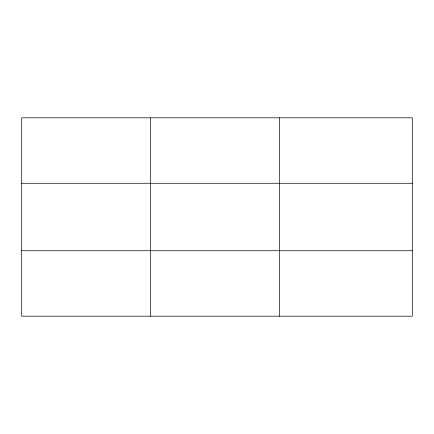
<?xml version="1.0" encoding="UTF-8"?>
<svg xmlns="http://www.w3.org/2000/svg" width="434" height="434" viewBox="0 0 434 434"><rect width="100%" height="100%" fill="white"/><g stroke="black" fill="none" stroke-linecap="round" stroke-linejoin="round"><path stroke-width="0.65" d="M150.598 117.809L150.598 316.191M279.496 117.809L279.496 316.191M412.3 183.278L412.3 117.809L21.7 117.809L21.7 316.191L412.3 316.191L412.3 183.278L21.7 183.278M21.7 250.722L412.3 250.722"/></g></svg>
